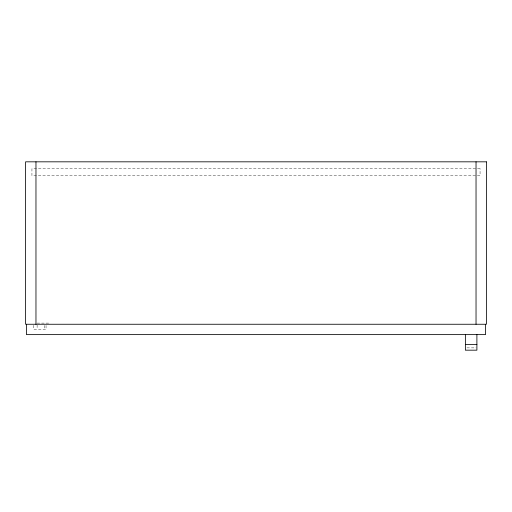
<?xml version="1.0" encoding="UTF-8"?>
<svg xmlns="http://www.w3.org/2000/svg" width="512" height="512" viewBox="0 0 512 512"><rect width="100%" height="100%" fill="white"/><g stroke="black" fill="none" stroke-linecap="round" stroke-linejoin="round"><path stroke-width="0.38" stroke-dasharray="2.56 1.92" d="M37.12 323.104L48.64 323.104M466.912 347.872L476.128 347.872M46.048 325.478L46.048 329.44L33.664 329.44L33.664 325.12M44.32 325.478L44.32 329.44M37.12 324.998L37.12 329.44M480.064 168.736L31.936 168.736L31.936 175.648L480.064 175.648L480.064 168.736"/><path stroke-width="0.77" d="M465.376 344.416L476.896 344.416M485.536 324.256L485.536 334.624L26.464 334.624L26.464 324.256M476.896 334.624L476.896 350.176L465.376 350.176L465.376 334.624M476.032 161.824L476.032 324.256M35.968 161.824L35.968 324.256M486.4 161.824L25.6 161.824L25.6 324.256L486.4 324.256L486.4 161.824"/></g></svg>
